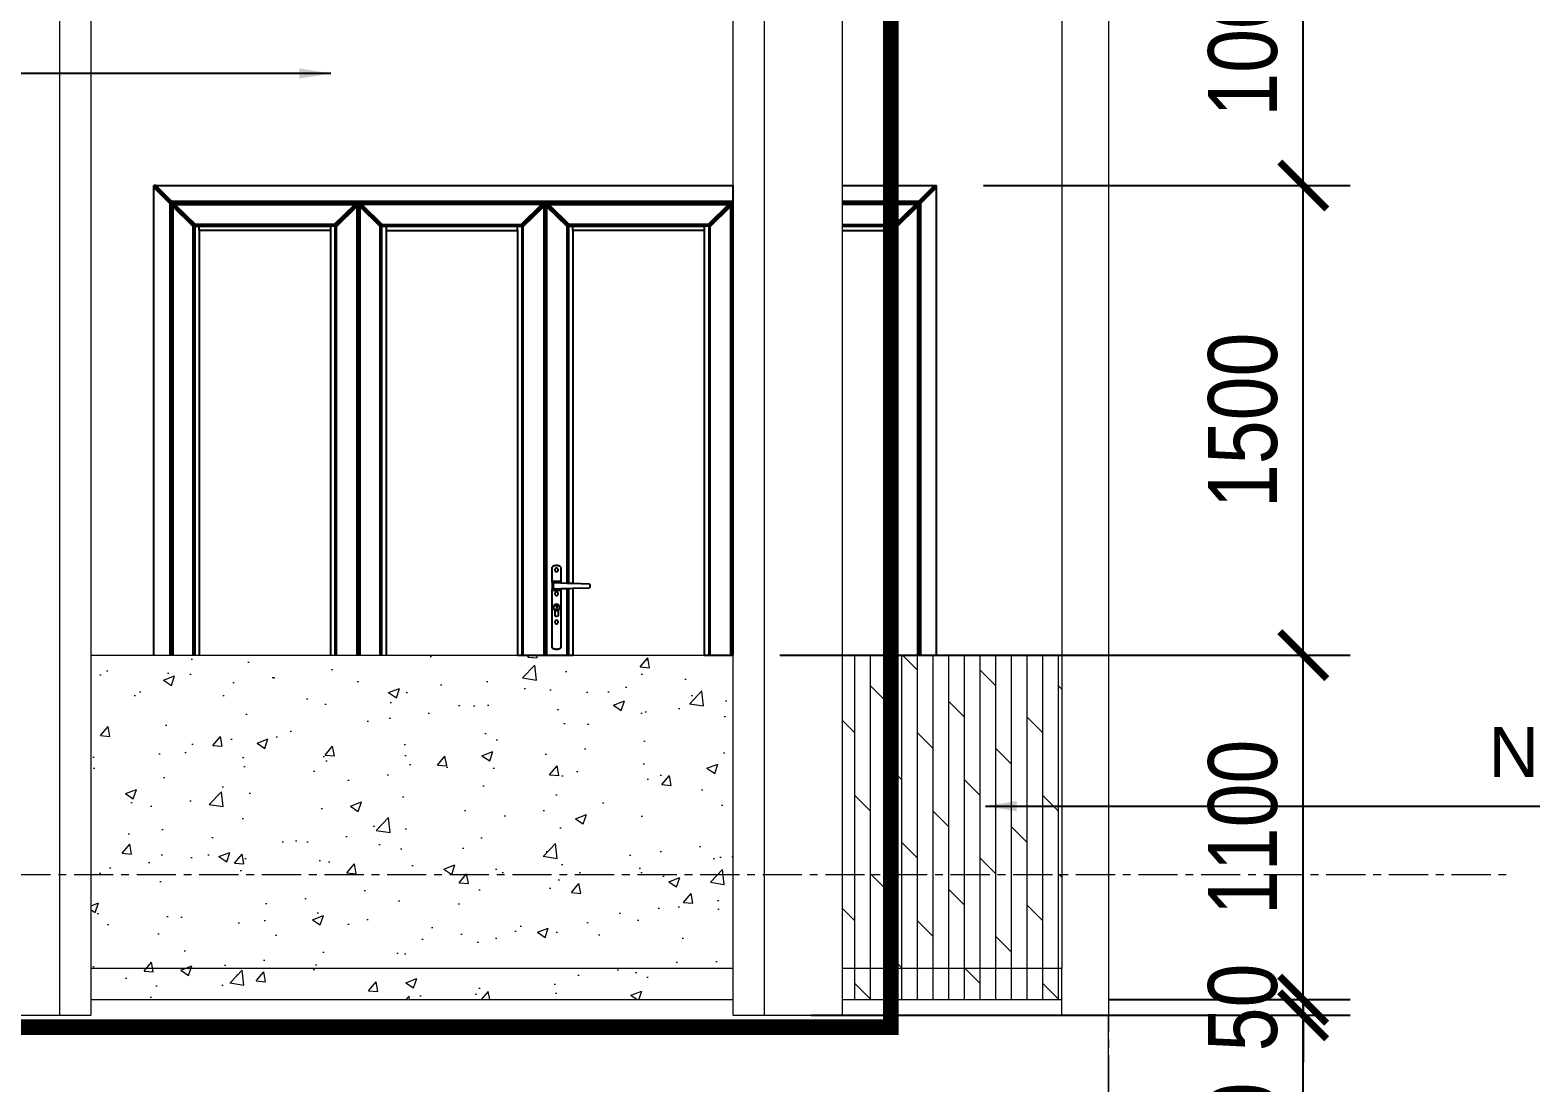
# Model space of a CAD drawing. Header units: inches. Extents: x 236662 to 497023, y -248575 to 81795.
# Drawn here: x 292515 to 297309, y -96818 to -93455 of the extents above; entities that cross this region are included whole.
import ezdxf

# ---------------------------------------------------------------- set-up
doc = ezdxf.new("R2010")
doc.units = ezdxf.units.IN
doc.header["$LTSCALE"] = 10
doc.header["$MEASUREMENT"] = 0
doc.linetypes.add('ACAD_ISO02W100', pattern=[15, 12, -3])
doc.linetypes.add('CENTER', pattern=[2, 1.25, -0.25, 0.25, -0.25])
for name, color, linetype in [('01. HP_TEXT', 9, 'Continuous'), ('04. HP_CUA', 153, 'Continuous'), ('07. HP_KY HIEU', 43, 'Continuous'), ('08. HP_DIM', 118, 'Continuous'), ('K-THUOC', 8, 'Continuous')]:
    doc.layers.add(name, color=color, linetype=linetype)
for name, color, linetype, lineweight in [('02. HP_BE TONG', 1, 'Continuous', 35), ('03. HP_TUONG', 2, 'Continuous', 35), ('05. HP_TRUC', 251, 'CENTER', 5), ('06. HP_THAY 1', 134, 'Continuous', 15), ('06. HP_THAY 2', 147, 'Continuous', 13), ('09_HP_HATCH', 8, 'Continuous', 5)]:
    doc.layers.add(name, color=color, linetype=linetype, lineweight=lineweight)
doc.styles.add('Dimtext', font='vni.common.VAVON.ttf')
doc.styles.add('TEXT (none)', font='arial.ttf')
doc.styles.add('text2', font='VHELVCN.TTF')
doc.dimstyles.new('AL-100', dxfattribs={"dimtxt": 220, "dimasz": 150, "dimexe": 150, "dimexo": 150, "dimgap": 80, "dimtad": 1, "dimdec": 0, "dimzin": 9, "dimtxsty": 'text2', "dimblk": 'ARCHTICK', "dimcen": 1, "dimdle": 150, "dimclrd": 256, "dimclre": 256, "dimclrt": 7, "dimadec": 0, "dimazin": 0, "dimtfac": 1, "dimtdec": 0, "dimtix": 1, "dimtmove": 2, "dimatfit": 3, "dimldrblk": 'ARCHTICK', "dimfxl": 1, "dimtolj": 1, "dimtzin": 0, "dimlwd": -1, "dimlwe": -1, "dimarcsym": 0})
doc.dimstyles.new('BAN VE CUA 100', dxfattribs={"dimscale": 0, "dimtxt": 90, "dimasz": 50, "dimexe": 20, "dimexo": 50, "dimgap": 30, "dimtad": 1, "dimdec": 0, "dimdsep": 46, "dimtxsty": 'Dimtext', "dimblk": 'ARCHTICK', "dimcen": 250, "dimdle": 20, "dimclrd": 256, "dimclre": 256, "dimclrt": 7, "dimadec": 0, "dimazin": 0, "dimtfac": 1, "dimtdec": 0, "dimtix": 1, "dimtmove": 2, "dimatfit": 3, "dimfxl": 1, "dimtolj": 1, "dimarcsym": 0})

# ---------------------------------------------------------------- blocks, each defined once
blk = doc.blocks.new('KHUNG TEN A-3')
at = {"layer": '02. HP_BE TONG', "color": 1, "const_width": 0.5}
blk.add_lwpolyline([(15, 5), (415, 5), (415, 292), (15, 292)], close=True, dxfattribs=at)
at = {"layer": '06. HP_THAY 1'}
blk.add_lwpolyline([(0, 297), (420, 297), (420, 0), (0, 0)], close=True, dxfattribs=at)
at = {"layer": 'Defpoints'}
blk.add_lwpolyline([(0, 0), (420, 0), (420, 297), (0, 297)], close=True, dxfattribs=at)
blk = doc.blocks.new('_ArchTick')
at = {"color": 0, "linetype": 'ByBlock', "const_width": 0.15}
blk.add_lwpolyline([(-0.5, -0.5), (0.5, 0.5)], dxfattribs=at)
blk = doc.blocks.new('*D259')
at = {"layer": '08. HP_DIM', "transparency": 16777216}
for p, q in [((296582, -97601.7), (296582, -96451.7)), ((295260.4, -96601.7), (296732, -96601.7)), ((294310.4, -97451.7), (296732, -97451.7))]:
    blk.add_line(p, q, dxfattribs=at)
at = {"layer": 'Defpoints', "color": 0, "transparency": 16777216}
for p in [(295110.4, -96601.7), (296582, -96601.7), (294160.4, -97451.7)]:
    blk.add_point(p, dxfattribs=at)
at = {"layer": '08. HP_DIM', "transparency": 16777216, "xscale": 150, "yscale": 150, "zscale": 150}
for p, rotation in [((296582, -96601.7), 90), ((296582, -97451.7), 270)]:
    blk.add_blockref('_ArchTick', p, dxfattribs=dict(at, rotation=rotation))
at = {"layer": '08. HP_DIM', "color": 7, "transparency": 16777216, "insert": (296389.6, -97026.7), "char_height": 220, "attachment_point": 5, "rotation": 90, "style": 'text2'}
blk.add_mtext('\\A1;850', dxfattribs=at)
blk = doc.blocks.new('*D260')
at = {"layer": '08. HP_DIM', "transparency": 16777216}
for p, q in [((296582, -96701.7), (296582, -95301.7)), ((294910.4, -95451.7), (296732, -95451.7)), ((295960.4, -96551.7), (296732, -96551.7))]:
    blk.add_line(p, q, dxfattribs=at)
at = {"layer": 'Defpoints', "color": 0, "transparency": 16777216}
for p in [(294760.4, -95451.7), (296582, -95451.7), (295810.4, -96551.7)]:
    blk.add_point(p, dxfattribs=at)
at = {"layer": '08. HP_DIM', "transparency": 16777216, "xscale": 150, "yscale": 150, "zscale": 150}
for p, rotation in [((296582, -95451.7), 90), ((296582, -96551.7), 270)]:
    blk.add_blockref('_ArchTick', p, dxfattribs=dict(at, rotation=rotation))
at = {"layer": '08. HP_DIM', "color": 7, "transparency": 16777216, "insert": (296389.6, -96001.7), "char_height": 220, "attachment_point": 5, "rotation": 90, "style": 'text2'}
blk.add_mtext('\\A1;1100', dxfattribs=at)
blk = doc.blocks.new('*D261')
at = {"layer": '08. HP_DIM', "transparency": 16777216}
for p, q in [((296582, -94101.7), (296582, -92801.7)), ((296110.4, -92951.7), (296732, -92951.7)), ((296110.4, -93951.7), (296732, -93951.7))]:
    blk.add_line(p, q, dxfattribs=at)
at = {"layer": 'Defpoints', "color": 0, "transparency": 16777216}
for p in [(295960.4, -92951.7), (296582, -92951.7), (295960.4, -93951.7)]:
    blk.add_point(p, dxfattribs=at)
at = {"layer": '08. HP_DIM', "transparency": 16777216, "xscale": 150, "yscale": 150, "zscale": 150}
for p, rotation in [((296582, -92951.7), 90), ((296582, -93951.7), 270)]:
    blk.add_blockref('_ArchTick', p, dxfattribs=dict(at, rotation=rotation))
at = {"layer": '08. HP_DIM', "color": 7, "transparency": 16777216, "insert": (296389.6, -93451.7), "char_height": 220, "attachment_point": 5, "rotation": 90, "style": 'text2'}
blk.add_mtext('\\A1;1000', dxfattribs=at)
blk = doc.blocks.new('*D267')
at = {"layer": '08. HP_DIM', "transparency": 16777216}
for p, q in [((291808, -97601.7), (291808, -96351.7)), ((292210.4, -96501.7), (291658, -96501.7)), ((292960.4, -97451.7), (291658, -97451.7))]:
    blk.add_line(p, q, dxfattribs=at)
at = {"layer": 'Defpoints', "color": 0, "transparency": 16777216}
for p in [(291808, -96501.7), (292360.4, -96501.7), (293110.4, -97451.7)]:
    blk.add_point(p, dxfattribs=at)
at = {"layer": '08. HP_DIM', "transparency": 16777216, "xscale": 150, "yscale": 150, "zscale": 150}
for p, rotation in [((291808, -96501.7), 90), ((291808, -97451.7), 270)]:
    blk.add_blockref('_ArchTick', p, dxfattribs=dict(at, rotation=rotation))
at = {"layer": '08. HP_DIM', "color": 7, "transparency": 16777216, "insert": (291615.7, -96976.7), "char_height": 220, "attachment_point": 5, "rotation": 90, "style": 'text2'}
blk.add_mtext('\\A1;950', dxfattribs=at)
blk = doc.blocks.new('MATDUNG CT1')
at = {"layer": '09_HP_HATCH'}
h = blk.add_hatch(dxfattribs=at)
h.set_pattern_fill('AR-CONC', color=256, scale=50)
h.set_pattern_definition([(50, (-287180.87, 144481.53), (358.6301, -31.37607), [37.5, -412.5]), (355, (-287180.87, 144481.53), (-69.37567, 376.09607), [30, -330]), (100.45144, (-287151, 144478.9), (289.25442, 344.72), [31.8701, -350.57106]), (46.1842, (-287180.87, 144581.53), (533.62067, -82.75964), [56.25, -618.75]), (96.63564, (-287136.4, 144574.63), (467.331, 487.0593), [47.8052, -525.8569]), (351.18416, (-287180.87, 144581.53), (467.331, 487.0593), [45, -495]), (21, (-287130.87, 144556.53), (298.45353, -201.30945), [37.5, -412.5]), (326, (-287130.87, 144556.53), (121.65767, 362.57502), [30, -330]), (71.45144, (-287106, 144539.75), (420.1112, 161.26558), [31.8701, -350.57106]), (37.5, (-287180.87, 144481.53), (6.07993, 166.446927), [0, -326, 0, -335, 0, -331.25]), (7.5, (-287180.87, 144481.53), (131.53477, 197.20586), [0, -191, 0, -318.5, 0, -126.25]), (327.5, (-287292.37, 144481.53), (266.91122, -11.277436), [0, -125, 0, -390, 0, -517.5]), (317.5, (-287342.37, 144481.53), (291.59308, 50.05249), [0, -162.5, 0, -259, 0, -367.5])])
h.paths.add_polyline_path([(-350, 1150), (-2400, 1150), (-2400, 150), (-350, 150)])
h.paths.add_polyline_path([(-350, 150), (-2400, 150), (-2400, 50), (-350, 50)])
at = {"layer": '04. HP_CUA'}
blk.add_line((-350, 2491.6), (-350, 2487.4), dxfattribs=at)
at = {"layer": '06. HP_THAY 1'}
for p, q in [((0, 0), (0, 8650)), ((-2500, 0), (-2500, 6220)), ((-250, 6220), (-250, 0)), ((-350, 6048.4), (-350, 150)), ((-2400, 1150), (-2400, 3650)), ((-2400, 150), (-2400, 1150)), ((-2400, 50), (-2400, 150)), ((-350, 150), (-350, 50)), ((-2400, 0), (-2400, 50)), ((-350, 50), (-350, 0)), ((-2750, 0), (-2500, 0)), ((-2500, 0), (-2400, 0)), ((-350, 0), (-250, 0)), ((-250, 0), (0, 0))]:
    blk.add_line(p, q, dxfattribs=at)
at = {"layer": '06. HP_THAY 2'}
for p, q in [((-2400, 1150), (-350, 1150)), ((-2400, 150), (-350, 150)), ((-2400, 50), (-350, 50))]:
    blk.add_line(p, q, dxfattribs=at)
blk = doc.blocks.new('*D416')
at = {"layer": '08. HP_DIM', "transparency": 16777216}
for p, q in [((296582, -96551.7), (296582, -96401.7)), ((295960.4, -96551.7), (296732, -96551.7)), ((296582, -96551.7), (296582, -96601.7)), ((295010.4, -96601.7), (296732, -96601.7)), ((296582, -96601.7), (296582, -96751.7))]:
    blk.add_line(p, q, dxfattribs=at)
at = {"layer": 'Defpoints', "color": 0, "transparency": 16777216}
for p in [(295810.4, -96551.7), (294860.4, -96601.7), (296582, -96601.7)]:
    blk.add_point(p, dxfattribs=at)
at = {"layer": '08. HP_DIM', "transparency": 16777216, "xscale": 150, "yscale": 150, "zscale": 150}
for p, rotation in [((296582, -96551.7), 270), ((296582, -96601.7), 90)]:
    blk.add_blockref('_ArchTick', p, dxfattribs=dict(at, rotation=rotation))
at = {"layer": '08. HP_DIM', "color": 7, "transparency": 16777216, "insert": (296389.6, -96576.7), "char_height": 220, "attachment_point": 5, "rotation": 90, "style": 'text2'}
blk.add_mtext('\\A1;50', dxfattribs=at)
blk = doc.blocks.new('*D417')
at = {"layer": '08. HP_DIM', "transparency": 16777216}
for p, q in [((296582, -95601.7), (296582, -93801.7)), ((295560.4, -93951.7), (296732, -93951.7)), ((294910.4, -95451.7), (296732, -95451.7))]:
    blk.add_line(p, q, dxfattribs=at)
at = {"layer": 'Defpoints', "color": 0, "transparency": 16777216}
for p in [(295410.4, -93951.7), (296582, -93951.7), (294760.4, -95451.7)]:
    blk.add_point(p, dxfattribs=at)
at = {"layer": '08. HP_DIM', "transparency": 16777216, "xscale": 150, "yscale": 150, "zscale": 150}
for p, rotation in [((296582, -93951.7), 90), ((296582, -95451.7), 270)]:
    blk.add_blockref('_ArchTick', p, dxfattribs=dict(at, rotation=rotation))
at = {"layer": '08. HP_DIM', "color": 7, "transparency": 16777216, "insert": (296389.6, -94701.7), "char_height": 220, "attachment_point": 5, "rotation": 90, "style": 'text2'}
blk.add_mtext('\\A1;1500', dxfattribs=at)

msp = doc.modelspace()

# ---------------------------------------------------------------- hatches: boundary and pattern name
at = {"layer": '09_HP_HATCH'}
h = msp.add_hatch(dxfattribs=at)
h.set_pattern_fill('DOLMIT', color=8, scale=200, angle=90)
h.set_pattern_definition([(90, (4449.926, 0), (-50, 3e-15), []), (135, (4449.93, 0), (-100, -100), [70.71068, -141.42136])])
h.paths.add_polyline_path([(295265, -95451.7), (295110.4, -95451.7), (295110.4, -96151.7), (295265, -96151.7)])
h.paths.add_polyline_path([(295810.4, -95455.7), (295810.4, -95451.7), (295265.8, -95451.7), (295265.8, -95455.7), (295265.4, -96151.7), (295810.4, -96151.7)])
h.paths.add_polyline_path([(295810.4, -96151.7), (295265, -96151.7), (295265, -96451.7), (295810.4, -96451.7)])
h.paths.add_polyline_path([(295265, -96151.7), (295110.4, -96151.7), (295110.4, -96451.7), (295265, -96451.7)])
h.paths.add_polyline_path([(295265, -96451.7), (295110.4, -96451.7), (295110.4, -96551.7), (295265, -96551.7)])
h.paths.add_polyline_path([(295810.4, -96451.7), (295265, -96451.7), (295265, -96551.7), (295810.4, -96551.7)])

# ---------------------------------------------------------------- linework, layer by layer
at = {"layer": '04. HP_CUA'}
for p, q in [((292966.4, -94007.2), (292910.4, -93951.7)), ((292917, -93951.7), (292910.4, -93951.7)), ((292910.4, -93958.2), (292910.4, -93951.7)), ((292910.4, -95451.7), (292910.4, -93958.2)), ((292961.7, -94009.1), (292910.4, -93958.2)), ((292968.3, -94002.6), (292917, -93951.7)), ((292917, -93951.7), (294760.4, -93951.7)), ((294760.4, -93951.7), (294760.4, -94002.6)), ((295110.4, -93951.7), (295403.8, -93951.7)), ((295352.5, -94002.6), (295403.8, -93951.7)), ((295410.4, -93951.7), (295354.5, -94007.2)), ((295359.1, -94009.1), (295410.4, -93958.2)), ((295403.8, -93951.7), (295410.4, -93951.7)), ((295410.4, -93958.2), (295410.4, -93951.7)), ((295410.4, -95451.7), (295410.4, -93958.2)), ((292966.4, -94007.2), (292961.7, -94009.1)), ((292961.7, -94009.1), (292961.7, -95451.7)), ((292966.4, -94007.2), (292968.3, -94002.6)), ((292966.4, -94007.2), (293041, -94081.1)), ((292966.4, -94007.2), (293563.4, -94007.2)), ((292977.7, -94011.8), (292966.4, -94007.2)), ((292966.4, -95451.7), (292966.4, -94007.2)), ((292966.4, -94007.2), (292971.1, -94018.3)), ((294760.4, -94002.6), (292968.3, -94002.6)), ((293036.4, -94083), (292971.1, -94018.3)), ((292971.1, -94018.3), (292971.1, -95451.7)), ((292977.7, -94011.8), (293043, -94076.5)), ((292977.7, -94011.8), (293552.2, -94011.8)), ((293552.2, -94011.8), (293486.9, -94076.5)), ((293563.4, -94007.2), (293488.8, -94081.1)), ((293493.5, -94083), (293558.8, -94018.3)), ((293563.4, -94007.2), (293552.2, -94011.8)), ((293563.4, -94007.2), (293558.8, -94018.3)), ((293558.8, -94018.3), (293558.8, -95451.7)), ((293563.4, -95451.7), (293563.4, -94007.2)), ((293563.4, -94007.2), (293638, -94081.1)), ((293563.4, -94007.2), (293574.7, -94011.8)), ((293563.4, -94007.2), (293568.1, -94018.3)), ((294160.4, -94007.2), (293563.4, -94007.2)), ((293633.4, -94083), (293568.1, -94018.3)), ((293568.1, -94018.3), (293568.1, -95451.7)), ((293574.7, -94011.8), (293640, -94076.5)), ((294149.2, -94011.8), (293574.7, -94011.8)), ((294149.2, -94011.8), (294083.9, -94076.5)), ((294160.4, -94007.2), (294085.8, -94081.1)), ((294090.5, -94083), (294155.8, -94018.3)), ((294149.2, -94011.8), (294160.4, -94007.2)), ((294160.4, -94007.2), (294155.8, -94018.3)), ((294155.8, -94018.3), (294155.8, -95451.7)), ((294160.4, -95451.7), (294160.4, -94007.2)), ((294160.4, -94007.2), (294235.1, -94081.1)), ((294160.4, -94007.2), (294757.5, -94007.2)), ((294171.7, -94011.8), (294160.4, -94007.2)), ((294160.4, -94007.2), (294165.1, -94018.3)), ((294230.4, -94083), (294165.1, -94018.3)), ((294165.1, -94018.3), (294165.1, -95451.7)), ((294171.7, -94011.8), (294237, -94076.5)), ((294171.7, -94011.8), (294746.2, -94011.8)), ((294746.2, -94011.8), (294680.9, -94076.5)), ((294757.5, -94007.2), (294682.8, -94081.1)), ((294687.5, -94083), (294752.8, -94018.3)), ((294757.5, -94007.2), (294746.2, -94011.8)), ((294757.5, -94007.2), (294752.8, -94018.3)), ((294752.8, -94018.3), (294752.8, -95451.7)), ((294757.5, -94007.2), (294760.4, -94010.1)), ((294757.5, -94007.2), (294760.4, -94008.4)), ((294757.5, -95451.7), (294757.5, -94007.2)), ((294757.5, -94007.2), (294760.4, -94014.3)), ((294760.4, -94007.2), (294757.5, -94007.2)), ((294760.4, -94002.6), (294760.4, -94007.2)), ((294760.4, -94007.2), (294760.4, -94008.4)), ((294760.4, -94008.4), (294760.4, -94010.1)), ((294760.4, -94010.1), (294760.4, -94014.3)), ((294760.4, -94014.3), (294760.4, -95451.7)), ((295352.5, -94002.6), (295110.4, -94002.6)), ((295354.5, -94007.2), (295110.4, -94007.2)), ((295343.2, -94011.8), (295110.4, -94011.8)), ((295343.2, -94011.8), (295277.9, -94076.5)), ((295354.5, -94007.2), (295279.8, -94081.1)), ((295284.5, -94083), (295349.8, -94018.3)), ((295343.2, -94011.8), (295354.5, -94007.2)), ((295354.5, -94007.2), (295349.8, -94018.3)), ((295349.8, -94018.3), (295349.8, -95451.7)), ((295354.5, -94007.2), (295352.5, -94002.6)), ((295354.5, -94007.2), (295359.1, -94009.1)), ((295354.5, -95451.7), (295354.5, -94007.2)), ((295359.1, -94009.1), (295359.1, -95451.7)), ((293036.4, -94083), (293041, -94081.1)), ((293036.4, -95451.7), (293036.4, -94083)), ((293041, -94081.1), (293043, -94076.5)), ((293041, -94081.1), (293041, -95451.7)), ((293041, -94081.1), (293055, -94081.1)), ((293486.9, -94076.5), (293043, -94076.5)), ((293055, -94081.1), (293474.8, -94081.1)), ((293055, -94095), (293055, -94081.1)), ((293474.8, -94095), (293055, -94095)), ((293055, -94095), (293055, -95451.7)), ((293474.8, -94081.1), (293474.8, -94095)), ((293488.8, -94081.1), (293474.8, -94081.1)), ((293474.8, -94095), (293474.8, -95451.7)), ((293486.9, -94076.5), (293488.8, -94081.1)), ((293488.8, -94081.1), (293488.8, -95451.7)), ((293493.5, -94083), (293488.8, -94081.1)), ((293493.5, -95451.7), (293493.5, -94083)), ((293633.4, -94083), (293638, -94081.1)), ((293633.4, -95451.7), (293633.4, -94083)), ((293640, -94076.5), (293638, -94081.1)), ((293638, -94081.1), (293638, -95451.7)), ((293638, -94081.1), (293652, -94081.1)), ((293640, -94076.5), (294083.9, -94076.5)), ((293652, -94081.1), (293652, -94095)), ((293652, -94081.1), (294071.8, -94081.1)), ((293652, -94095), (294071.8, -94095)), ((293652, -94095), (293652, -95451.7)), ((294071.8, -94095), (294071.8, -94081.1)), ((294071.8, -94081.1), (294085.8, -94081.1)), ((294071.8, -94095), (294071.8, -95451.7)), ((294085.8, -94081.1), (294083.9, -94076.5)), ((294085.8, -94081.1), (294085.8, -95451.7)), ((294090.5, -94083), (294085.8, -94081.1)), ((294090.5, -95451.7), (294090.5, -94083)), ((294230.4, -94083), (294235.1, -94081.1)), ((294230.4, -95222.3), (294230.4, -94083)), ((294235.1, -94081.1), (294237, -94076.5)), ((294235.1, -94081.1), (294235.1, -95222.4)), ((294235.1, -94081.1), (294249.1, -94081.1)), ((294680.9, -94076.5), (294237, -94076.5)), ((294249.1, -94081.1), (294668.8, -94081.1)), ((294249.1, -94095), (294249.1, -94081.1)), ((294668.8, -94095), (294249.1, -94095)), ((294249.1, -94095), (294249.1, -95222.8)), ((294668.8, -94081.1), (294668.8, -94095)), ((294682.8, -94081.1), (294668.8, -94081.1)), ((294668.8, -94095), (294668.8, -95451.7)), ((294680.9, -94076.5), (294682.8, -94081.1)), ((294682.8, -94081.1), (294682.8, -95451.7)), ((294687.5, -94083), (294682.8, -94081.1)), ((294687.5, -95451.7), (294687.5, -94083)), ((295110.4, -94076.5), (295277.9, -94076.5)), ((295110.4, -94081.1), (295265.8, -94081.1)), ((295110.4, -94095), (295265.8, -94095)), ((295265.8, -94095), (295265.8, -94081.1)), ((295265.8, -94081.1), (295279.8, -94081.1)), ((295265.8, -94095), (295265.8, -95455.7)), ((295279.8, -94081.1), (295277.9, -94076.5)), ((295279.8, -94081.1), (295279.8, -95455.7)), ((295284.5, -94083), (295279.8, -94081.1)), ((295284.5, -95455.7), (295284.5, -94083)), ((294182.8, -95218.3), (294182.8, -95170.2)), ((294210.8, -95170.2), (294210.8, -95218.3)), ((294182.8, -95218.3), (294184.7, -95216.4)), ((294182.8, -95218.3), (294182.8, -95242.3)), ((294208.9, -95216.4), (294184.7, -95216.4)), ((294191.4, -95178), (294191.2, -95179.5)), ((294191.2, -95179.5), (294191.4, -95180.9)), ((294192, -95176.7), (294191.4, -95178)), ((294191.4, -95180.9), (294192, -95182.2)), ((294192.9, -95175.5), (294192, -95176.7)), ((294192, -95182.2), (294192.9, -95183.4)), ((294194, -95174.7), (294192.9, -95175.5)), ((294192.9, -95183.4), (294194, -95184.3)), ((294195.4, -95174.1), (294194, -95174.7)), ((294194, -95184.3), (294195.4, -95184.8)), ((294196.8, -95173.9), (294195.4, -95174.1)), ((294195.4, -95184.8), (294196.8, -95185)), ((294198.3, -95174.1), (294196.8, -95173.9)), ((294196.8, -95185), (294198.3, -95184.8)), ((294199.6, -95174.7), (294198.3, -95174.1)), ((294198.3, -95184.8), (294199.6, -95184.3)), ((294200.8, -95175.5), (294199.6, -95174.7)), ((294199.6, -95184.3), (294200.8, -95183.4)), ((294201.7, -95176.7), (294200.8, -95175.5)), ((294200.8, -95183.4), (294201.7, -95182.2)), ((294202.2, -95178), (294201.7, -95176.7)), ((294201.7, -95182.2), (294202.2, -95180.9)), ((294202.4, -95179.5), (294202.2, -95178)), ((294202.2, -95180.9), (294202.4, -95179.5)), ((294210.8, -95218.3), (294208.9, -95216.4)), ((294210.8, -95221.7), (294210.8, -95218.3)), ((294182.8, -95428.5), (294182.8, -95242.3)), ((294182.8, -95242.3), (294184.7, -95244.2)), ((294184.7, -95244.2), (294208.9, -95244.2)), ((294187.5, -95223.8), (294187.6, -95223.1)), ((294187.5, -95236.8), (294187.5, -95223.8)), ((294187.5, -95236.8), (294187.6, -95237.5)), ((294187.9, -95222.4), (294187.6, -95223.1)), ((294187.6, -95237.5), (294187.9, -95238.2)), ((294188.3, -95221.9), (294187.9, -95222.4)), ((294188.3, -95238.7), (294187.9, -95238.2)), ((294188.9, -95221.4), (294188.3, -95221.9)), ((294188.9, -95239.2), (294188.3, -95238.7)), ((294189.6, -95221.1), (294188.9, -95221.4)), ((294188.9, -95239.2), (294189.6, -95239.4)), ((294190.3, -95221.1), (294189.6, -95221.1)), ((294190.3, -95239.5), (294189.6, -95239.4)), ((294210.8, -95221.7), (294190.3, -95221.1)), ((294190.3, -95239.5), (294210.8, -95238.9)), ((294191.4, -95253.8), (294191.2, -95255.3)), ((294191.2, -95255.3), (294191.4, -95256.7)), ((294192, -95252.5), (294191.4, -95253.8)), ((294191.4, -95256.7), (294192, -95258)), ((294192.9, -95251.3), (294192, -95252.5)), ((294192, -95258), (294192.9, -95259.2)), ((294194, -95250.5), (294192.9, -95251.3)), ((294192.9, -95259.2), (294194, -95260.1)), ((294195.4, -95249.9), (294194, -95250.5)), ((294194, -95260.1), (294195.4, -95260.6)), ((294196.8, -95249.7), (294195.4, -95249.9)), ((294195.4, -95260.6), (294196.8, -95260.8)), ((294198.3, -95249.9), (294196.8, -95249.7)), ((294196.8, -95260.8), (294198.3, -95260.6)), ((294199.6, -95250.5), (294198.3, -95249.9)), ((294198.3, -95260.6), (294199.6, -95260.1)), ((294200.8, -95251.3), (294199.6, -95250.5)), ((294199.6, -95260.1), (294200.8, -95259.2)), ((294201.7, -95252.5), (294200.8, -95251.3)), ((294200.8, -95259.2), (294201.7, -95258)), ((294202.2, -95253.8), (294201.7, -95252.5)), ((294201.7, -95258), (294202.2, -95256.7)), ((294202.4, -95255.3), (294202.2, -95253.8)), ((294202.2, -95256.7), (294202.4, -95255.3)), ((294208.9, -95244.2), (294210.8, -95242.3)), ((294230.4, -95222.3), (294210.8, -95221.7)), ((294210.8, -95238.9), (294230.4, -95238.3)), ((294210.8, -95242.3), (294210.8, -95238.9)), ((294210.8, -95242.3), (294210.8, -95428.5)), ((294235.1, -95222.4), (294230.4, -95222.3)), ((294230.4, -95238.3), (294235.1, -95238.2)), ((294230.4, -95451.7), (294230.4, -95238.3)), ((294249.1, -95222.8), (294235.1, -95222.4)), ((294235.1, -95238.2), (294249.1, -95237.8)), ((294235.1, -95238.2), (294235.1, -95451.7)), ((294301.8, -95224.4), (294249.1, -95222.8)), ((294249.1, -95237.8), (294301.8, -95236.2)), ((294249.1, -95237.8), (294249.1, -95451.7)), ((294301.8, -95224.4), (294302.3, -95224.4)), ((294302.3, -95236.2), (294301.8, -95236.2)), ((294302.3, -95224.4), (294302.7, -95224.6)), ((294302.7, -95236), (294302.3, -95236.2)), ((294302.7, -95224.6), (294303.1, -95224.9)), ((294302.7, -95236), (294303.1, -95235.7)), ((294303.1, -95224.9), (294303.4, -95225.3)), ((294303.4, -95235.3), (294303.1, -95235.7)), ((294303.5, -95225.7), (294303.4, -95225.3)), ((294303.5, -95234.9), (294303.4, -95235.3)), ((294303.6, -95226.2), (294303.5, -95225.7)), ((294303.5, -95234.9), (294303.6, -95234.4)), ((294303.6, -95226.2), (294303.6, -95234.4)), ((294186.8, -95296.6), (294186.4, -95299.4)), ((294186.4, -95299.4), (294186.8, -95302.1)), ((294187.8, -95294.2), (294186.8, -95296.6)), ((294186.8, -95302.1), (294187.8, -95304.6)), ((294187.7, -95299.4), (294188, -95296.9)), ((294188, -95301.9), (294187.7, -95299.4)), ((294189.5, -95292), (294187.8, -95294.2)), ((294187.8, -95304.6), (294189.5, -95306.7)), ((294187.8, -95304.6), (294187.8, -95304.7)), ((294187.8, -95304.7), (294189.5, -95306.9)), ((294188, -95296.9), (294188.9, -95294.8)), ((294188.9, -95304), (294188, -95301.9)), ((294188.9, -95294.8), (294190.4, -95292.9)), ((294190.4, -95305.9), (294188.9, -95304)), ((294191.7, -95290.3), (294189.5, -95292)), ((294189.5, -95306.7), (294191.7, -95308.4)), ((294189.5, -95306.9), (294191.7, -95308.6)), ((294190.4, -95292.9), (294192.3, -95291.4)), ((294192.3, -95307.3), (294190.4, -95305.9)), ((294194.2, -95289.3), (294191.7, -95290.3)), ((294191.7, -95308.4), (294194.2, -95309.4)), ((294191.7, -95308.6), (294191.7, -95324.8)), ((294192.3, -95291.4), (294194.5, -95290.5)), ((294194.5, -95308.2), (294192.3, -95307.3)), ((294196.9, -95288.9), (294194.2, -95289.3)), ((294194.2, -95309.4), (294196.9, -95309.8)), ((294194.5, -95290.5), (294196.9, -95290.2)), ((294196.9, -95308.5), (294194.5, -95308.2)), ((294198, -95294.5), (294196.1, -95294.5)), ((294196.1, -95294.5), (294196.1, -95305.6)), ((294196.1, -95305.6), (294198, -95305.6)), ((294199.7, -95289.3), (294196.9, -95288.9)), ((294196.9, -95290.2), (294199.3, -95290.5)), ((294199.3, -95308.2), (294196.9, -95308.5)), ((294196.9, -95309.8), (294199.7, -95309.4)), ((294198, -95294.5), (294198.2, -95294.9)), ((294198.2, -95299.6), (294198, -95300)), ((294198, -95305.6), (294198, -95300)), ((294198.2, -95294.9), (294198.5, -95295.3)), ((294198.5, -95299.2), (294198.2, -95299.6)), ((294198.5, -95295.3), (294198.7, -95295.8)), ((294198.7, -95298.7), (294198.5, -95299.2)), ((294198.7, -95295.8), (294198.8, -95296.3)), ((294198.8, -95298.2), (294198.7, -95298.7)), ((294198.8, -95296.3), (294198.9, -95296.8)), ((294198.9, -95297.8), (294198.8, -95298.2)), ((294198.9, -95296.8), (294198.9, -95297.3)), ((294198.9, -95297.3), (294198.9, -95297.8)), ((294199.3, -95290.5), (294201.6, -95291.4)), ((294201.6, -95307.3), (294199.3, -95308.2)), ((294202.2, -95290.3), (294199.7, -95289.3)), ((294199.7, -95309.4), (294202.2, -95308.4)), ((294201.6, -95291.4), (294203.5, -95292.9)), ((294203.5, -95305.9), (294201.6, -95307.3)), ((294204.4, -95292), (294202.2, -95290.3)), ((294202.2, -95308.4), (294204.4, -95306.7)), ((294202.2, -95308.6), (294204.4, -95306.9)), ((294202.2, -95308.6), (294202.2, -95324.8)), ((294203.5, -95292.9), (294205, -95294.8)), ((294205, -95304), (294203.5, -95305.9)), ((294206.1, -95294.2), (294204.4, -95292)), ((294204.4, -95306.7), (294206.1, -95304.6)), ((294204.4, -95306.9), (294206.1, -95304.7)), ((294205, -95294.8), (294205.8, -95296.9)), ((294205.8, -95301.9), (294205, -95304)), ((294205.8, -95296.9), (294206.2, -95299.4)), ((294206.2, -95299.4), (294205.8, -95301.9)), ((294207.1, -95296.6), (294206.1, -95294.2)), ((294206.1, -95304.6), (294207.1, -95302.1)), ((294206.1, -95304.7), (294206.1, -95304.6)), ((294207.5, -95299.4), (294207.1, -95296.6)), ((294207.1, -95302.1), (294207.5, -95299.4)), ((294191.4, -95344.4), (294191.2, -95345.8)), ((294191.2, -95345.8), (294191.4, -95347.3)), ((294192, -95343.1), (294191.4, -95344.4)), ((294191.4, -95347.3), (294192, -95348.6)), ((294192.2, -95325.8), (294191.7, -95324.8)), ((294192.9, -95341.9), (294192, -95343.1)), ((294192, -95348.6), (294192.9, -95349.8)), ((294192.9, -95326.7), (294192.2, -95325.8)), ((294193.7, -95327.5), (294192.9, -95326.7)), ((294194, -95341), (294192.9, -95341.9)), ((294192.9, -95349.8), (294194, -95350.6)), ((294194.7, -95328), (294193.7, -95327.5)), ((294195.4, -95340.5), (294194, -95341)), ((294194, -95350.6), (294195.4, -95351.2)), ((294195.8, -95328.4), (294194.7, -95328)), ((294196.8, -95340.3), (294195.4, -95340.5)), ((294195.4, -95351.2), (294196.8, -95351.4)), ((294196.9, -95328.5), (294195.8, -95328.4)), ((294198.3, -95340.5), (294196.8, -95340.3)), ((294196.8, -95351.4), (294198.3, -95351.2)), ((294198.1, -95328.4), (294196.9, -95328.5)), ((294199.2, -95328), (294198.1, -95328.4)), ((294199.6, -95341), (294198.3, -95340.5)), ((294198.3, -95351.2), (294199.6, -95350.6)), ((294200.2, -95327.5), (294199.2, -95328)), ((294200.8, -95341.9), (294199.6, -95341)), ((294199.6, -95350.6), (294200.8, -95349.8)), ((294201, -95326.7), (294200.2, -95327.5)), ((294201.7, -95343.1), (294200.8, -95341.9)), ((294200.8, -95349.8), (294201.7, -95348.6)), ((294201.7, -95325.8), (294201, -95326.7)), ((294202.2, -95324.8), (294201.7, -95325.8)), ((294202.2, -95344.4), (294201.7, -95343.1)), ((294201.7, -95348.6), (294202.2, -95347.3)), ((294202.4, -95345.8), (294202.2, -95344.4)), ((294202.2, -95347.3), (294202.4, -95345.8)), ((294071.8, -95451.7), (294085.8, -95451.7)), ((294085.8, -95451.7), (294090.5, -95451.7)), ((294090.5, -95451.7), (294155.8, -95451.7)), ((294155.8, -95451.7), (294160.4, -95451.7)), ((294160.4, -95451.7), (294165.1, -95451.7)), ((294165.1, -95451.7), (294230.4, -95451.7)), ((294230.4, -95451.7), (294235.1, -95451.7)), ((294235.1, -95451.7), (294249.1, -95451.7)), ((294668.8, -95451.7), (294682.8, -95451.7)), ((294682.8, -95451.7), (294687.5, -95451.7)), ((294687.5, -95451.7), (294752.8, -95451.7)), ((294752.8, -95451.7), (294757.5, -95451.7)), ((294757.5, -95451.7), (294760.4, -95451.7))]:
    msp.add_line(p, q, dxfattribs=at)
for points in [[(294210.8, -95170.2), (294208.7, -95168.8), (294206.5, -95167.7), (294204.2, -95166.8), (294201.8, -95166.1), (294199.3, -95165.7), (294196.8, -95165.6), (294194.3, -95165.7), (294191.9, -95166.1), (294189.4, -95166.8), (294187.1, -95167.7), (294184.9, -95168.8), (294182.8, -95170.2)], [(294210.8, -95428.5), (294208.7, -95429.9), (294206.5, -95431.1), (294204.2, -95432), (294201.8, -95432.6), (294199.3, -95433), (294196.8, -95433.2), (294194.3, -95433), (294191.9, -95432.6), (294189.4, -95432), (294187.1, -95431.1), (294184.9, -95429.9), (294182.8, -95428.5)]]:
    msp.add_lwpolyline(points, dxfattribs=at)
at = {"layer": '05. HP_TRUC', "ltscale": 10}
for p, q in [((295960.4, -83129.3), (295960.4, -101712.8)), ((288055.7, -96151.7), (297231.7, -96151.7)), ((288055.7, -96151.7), (297231.7, -96151.7))]:
    msp.add_line(p, q, dxfattribs=at)
at = {"layer": '06. HP_THAY 1'}
for p, q in [((295960.4, -88051.7), (295960.4, -96601.7)), ((292710.4, -95451.7), (292710.4, -92855.7)), ((295110.4, -93951.7), (295110.4, -92951.7)), ((295810.4, -92951.7), (295810.4, -95455.7)), ((295110.4, -94002.6), (295110.4, -93951.7)), ((295110.4, -94007.2), (295110.4, -94002.6)), ((295110.4, -94011.8), (295110.4, -94007.2)), ((295110.4, -94076.5), (295110.4, -94011.8)), ((295110.4, -94081.1), (295110.4, -94076.5)), ((295110.4, -94095), (295110.4, -94081.1)), ((295110.4, -95455.7), (295110.4, -94095)), ((292710.4, -96351.7), (292710.4, -95451.7)), ((295810.4, -95455.7), (295810.4, -96451.7)), ((292710.4, -96451.7), (292710.4, -96351.7)), ((292710.4, -96501.7), (292710.4, -96451.7)), ((295810.4, -96551.7), (295810.4, -96451.7)), ((295810.4, -96601.7), (295810.4, -96551.7)), ((295810.4, -96601.7), (295960.4, -96601.7)), ((295960.4, -96971.7), (295960.4, -96601.7))]:
    msp.add_line(p, q, dxfattribs=at)
at = {"layer": '06. HP_THAY 2'}
for p, q in [((292710.4, -95451.7), (294760.4, -95451.7)), ((295110.4, -95451.7), (295810.4, -95451.7)), ((295110.4, -96451.7), (295810.4, -96451.7)), ((295110.4, -96551.7), (295810.4, -96551.7))]:
    msp.add_line(p, q, dxfattribs=at)
at = {"layer": '07. HP_KY HIEU', "linetype": 'ACAD_ISO02W100', "ltscale": 5, "const_width": 50, "elevation": -12.6}
msp.add_lwpolyline([(292213.3, -96640.1), (292213.3, -87750.8), (295265, -87750.8), (295265, -96640.1)], close=True, dxfattribs=at)

# ---------------------------------------------------------------- block references
at = {"color": 1, "extrusion": (-2.60012e-09, -0.006863, 0.999976), "xscale": 75.4676488820624, "yscale": 75.4676488820624, "zscale": 75.4676488820624, "rotation": 269.9999565870517}
msp.add_blockref('KHUNG TEN A-3', (282444.6, -78209.2, 567.6), dxfattribs=at)
at = {"layer": '03. HP_TUONG'}
msp.add_blockref('MATDUNG CT1', (295110.4, -96601.7), dxfattribs=at)

# ---------------------------------------------------------------- texts
at = {"layer": '01. HP_TEXT', "style": 'TEXT (none)'}
msp.add_text('NHỰA VÂN GỖ', height=159.876, dxfattribs=at).set_placement((297173.7, -95840.9))

# ---------------------------------------------------------------- dimensions: what is measured, and where the dimension line sits
at = {"layer": '08. HP_DIM'}
for base, p1, p2, picture, middle in [((296582, -92951.7), (295960.4, -93951.7), (295960.4, -92951.7), '*D261', (296389.6, -93451.7)), ((296582, -93951.7), (294760.4, -95451.7), (295410.4, -93951.7), '*D417', (296389.6, -94701.7)), ((296582, -95451.7), (295810.4, -96551.7), (294760.4, -95451.7), '*D260', (296389.6, -96001.7)), ((291808, -96501.7), (293110.4, -97451.7), (292360.4, -96501.7), '*D267', (291615.7, -96976.7)), ((296582, -96601.7), (295810.4, -96551.7), (294860.4, -96601.7), '*D416', (296389.6, -96576.7)), ((296582, -96601.7), (294160.4, -97451.7), (295110.4, -96601.7), '*D259', (296389.6, -97026.7))]:
    dim = msp.add_linear_dim(base=base, p1=p1, p2=p2, angle=90, dimstyle='AL-100', dxfattribs=at)
    dim.commit()
    dim.dimension.update_dxf_attribs({"geometry": picture, "text_midpoint": middle})

# ---------------------------------------------------------------- leaders
at = {"layer": 'K-THUOC'}
for points in [[(293475.5, -93593.8), (288558.8, -93593.8)], [(295566.7, -95933.8), (298847.1, -95933.8)]]:
    msp.add_leader(points, dimstyle='BAN VE CUA 100', override={"dimscale": 1, "dimasz": 100, "dimtad": 0}, dxfattribs=at)

doc.saveas('drawing.dxf')
